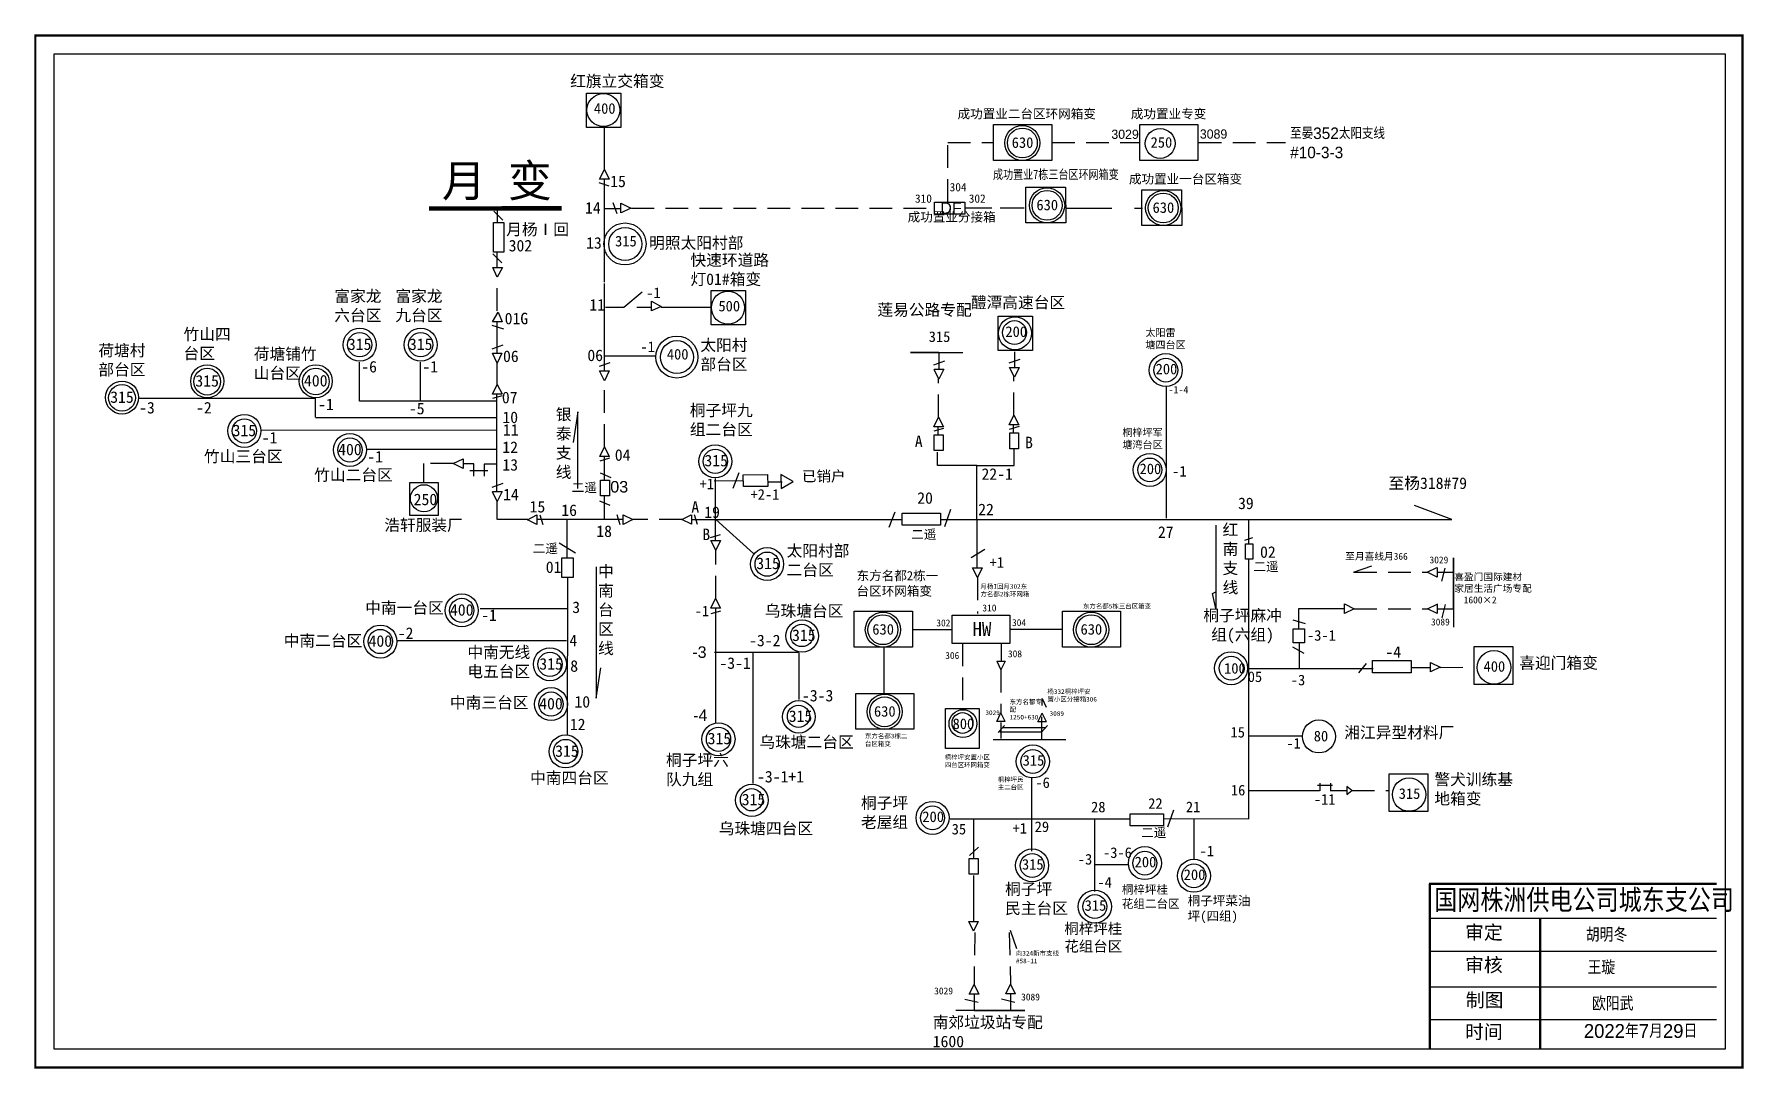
# Model space of a CAD drawing. Extents: x 0 to 371, y 0 to 224.
import ezdxf

# ---------------------------------------------------------------- set-up
doc = ezdxf.new("R2010")
doc.units = 0
doc.header["$LTSCALE"] = 0.774411
doc.linetypes.add('ACAD_ISO02W100', pattern=[15, 12, -3])
doc.linetypes.add('DASHED2', pattern=[9.525, 6.35, -3.175])
doc.layers.get('0').update_dxf_attribs({"linetype": 'CONTINUOUS'})
doc.layers.add('0-RefEdit0', color=7, linetype='CONTINUOUS')
doc.layers.add('Layer2', color=1, linetype='CONTINUOUS')
doc.styles.add('hztxt_txtstyle_2.00_0_0', font='', dxfattribs={"height": 2, "bigfont": 'hztxt.shx'})
doc.styles.add('hztxt_txtstyle_2.50_0_0', font='', dxfattribs={"height": 2.5, "bigfont": 'hztxt.shx'})
doc.styles.add('hztxt_txtstyle_200.00_0_0200', font='', dxfattribs={"height": 200, "bigfont": 'hztxt.shx'})
doc.styles.add('hztxt_txtstyle_3.00_0_0', font='', dxfattribs={"height": 3, "bigfont": 'hztxt.shx'})
doc.styles.add('hztxt_txtstyle_5.00_0_0', font='', dxfattribs={"height": 5, "bigfont": 'hztxt.shx'})
doc.styles.add('SimSun_txtstyle_2.30_0_0', font='simsun.ttc', dxfattribs={"height": 2.3})
doc.styles.add('SimSun_txtstyle_200.00_0_0200', font='simsun.ttc', dxfattribs={"height": 200})
doc.styles.get("Standard").update_dxf_attribs({"font": '', "height": 2.5})
doc.styles.add('STYLE1', font='txt.shx', dxfattribs={"height": 2.6})
doc.styles.add('字体', font='simkai_0.ttf', dxfattribs={"height": 2.5})
doc.styles.get('hztxt_txtstyle_2.00_0_0').set_extended_font_data('hztxt')
doc.styles.get('hztxt_txtstyle_2.50_0_0').set_extended_font_data('hztxt')
doc.styles.get('hztxt_txtstyle_200.00_0_0200').set_extended_font_data('hztxt')
doc.styles.get('hztxt_txtstyle_3.00_0_0').set_extended_font_data('hztxt')
doc.styles.get('hztxt_txtstyle_5.00_0_0').set_extended_font_data('hztxt')
doc.styles.get('Standard').set_extended_font_data('SimSun')

msp = doc.modelspace()

# ---------------------------------------------------------------- linework, layer by layer
at = {"color": 0, "linetype": 'DASHED2'}
for p, q in [((197.92, 187.84), (197.92, 200.7)), ((197.92, 200.7), (207.83, 200.7)), ((220.56, 200.7), (239.37, 200.7)), ((252.37, 200.7), (271.18, 200.7)), ((129.29, 186.46), (194.97, 186.46)), ((123.39, 134.69), (123.39, 149.06)), ((195.88, 141.15), (195.88, 149.49)), ((212.25, 141.56), (212.25, 149.9)), ((140.19, 118.93), (129.47, 118.93)), ((147.55, 101.78), (147.55, 112.49))]:
    msp.add_line(p, q, dxfattribs=at)
at = {"linetype": 'Continuous'}
for p, q in [((122.36, 192.77), (123.39, 194.91)), ((123.39, 194.91), (124.42, 192.79)), ((124.4, 191.27), (122.25, 192.01)), ((124.44, 192.77), (122.36, 192.77)), ((123.4, 170.4), (123.4, 192.77)), ((101.37, 183.86), (99.38, 185.84)), ((123.41, 186.45), (126.77, 186.45)), ((125.24, 187.71), (126.08, 185.34)), ((126.99, 185.46), (126.99, 187.54)), ((126.99, 187.54), (129.13, 186.5)), ((129.13, 186.5), (127, 185.47)), ((101.15, 174.63), (99.16, 176.61)), ((100.17, 173.5), (100.17, 177.06)), ((99.22, 173.65), (101.29, 173.65)), ((100.1, 171.51), (99.23, 173.64)), ((101.29, 173.65), (100.1, 171.51)), ((123.39, 151.2), (123.39, 170.17)), ((127.61, 165.03), (131.6, 168.32)), ((99.13, 161.8), (100.32, 163.94)), ((100.32, 163.94), (101.2, 161.81)), ((123.63, 165.03), (127.61, 165.03)), ((130.43, 165.03), (133.71, 165.03)), ((133.6, 164.23), (133.6, 166.31)), ((133.6, 166.31), (135.74, 165.12)), ((135.74, 165.12), (133.61, 164.24)), ((135.69, 165.01), (146.42, 165.01)), ((99.01, 161.11), (101.5, 160.34)), ((101.21, 161.8), (99.13, 161.8)), ((100.13, 155.04), (100.13, 161.8)), ((101.35, 156.77), (98.98, 155.92)), ((99.1, 155.02), (101.18, 155.02)), ((100.14, 152.88), (99.12, 155)), ((101.18, 155.02), (100.14, 152.88)), ((124.6, 152.95), (122.23, 152.11)), ((197.17, 153.28), (194.8, 152.44)), ((213.54, 153.69), (211.16, 152.85)), ((122.35, 151.2), (124.43, 151.2)), ((123.39, 149.06), (122.36, 151.19)), ((124.43, 151.2), (123.39, 149.06)), ((194.92, 151.53), (197, 151.53)), ((195.96, 149.39), (194.94, 151.52)), ((197, 151.53), (195.96, 149.39)), ((211.29, 151.94), (213.37, 151.94)), ((212.33, 149.8), (211.3, 151.92)), ((213.37, 151.94), (212.33, 149.8)), ((60.52, 145.19), (22.25, 145.19)), ((60.68, 145.34), (60.68, 141.12)), ((99.12, 146.16), (100.13, 148.25)), ((101.2, 146.16), (99.12, 146.16)), ((101.22, 145.8), (99.12, 145.17)), ((100.07, 125), (100.07, 146.14)), ((100.13, 148.25), (101.19, 146.17)), ((245.36, 119.2), (245.36, 147.7)), ((100.11, 144.6), (70.3, 144.6)), ((194.88, 139.07), (195.89, 141.16)), ((195.89, 141.16), (196.95, 139.08)), ((211.24, 139.48), (212.25, 141.57)), ((212.25, 141.57), (213.31, 139.49)), ((48.9, 138.36), (99.9, 138.31)), ((196.96, 139.07), (194.88, 139.07)), ((196.98, 138.71), (194.88, 138.08)), ((213.32, 139.48), (211.24, 139.48)), ((213.34, 139.12), (211.24, 138.49)), ((71.79, 134.23), (100.08, 134.18)), ((122.39, 132.61), (123.4, 134.7)), ((123.4, 134.7), (124.46, 132.63)), ((90.62, 131.06), (92.75, 132.09)), ((92.76, 130.02), (90.62, 131.06)), ((92.76, 132.1), (92.76, 130.02)), ((95.07, 131.02), (92.8, 131.02)), ((95.07, 128.36), (95.07, 131.02)), ((100, 130.94), (97.33, 130.94)), ((97.33, 130.94), (97.33, 128.36)), ((124.47, 132.61), (122.39, 132.61)), ((124.49, 132.26), (122.39, 131.63)), ((123.39, 127.49), (123.39, 132.61)), ((98.13, 129.52), (94.21, 129.52)), ((101.38, 126.75), (99, 125.91)), ((147.21, 127.33), (153.39, 127.4)), ((147.53, 114.33), (147.53, 127.84)), ((151.34, 125.76), (152.6, 129.12)), ((158.82, 127.14), (161.98, 127.14)), ((99.13, 125), (101.21, 125)), ((100.17, 122.86), (99.14, 124.98)), ((100.15, 118.97), (100.15, 122.84)), ((101.21, 125), (100.17, 122.86)), ((123.39, 118.89), (123.39, 124.05)), ((106.68, 118.88), (108.75, 119.95)), ((108.77, 117.88), (106.68, 118.88)), ((108.77, 119.96), (108.77, 117.88)), ((109.4, 119.97), (110.03, 117.88)), ((115.34, 110.65), (115.34, 118.88)), ((126.82, 117.82), (126.19, 119.92)), ((127.45, 119.92), (129.54, 118.91)), ((127.45, 117.84), (127.45, 119.92)), ((129.54, 118.91), (127.47, 117.85)), ((140.17, 118.91), (142.24, 119.97)), ((142.26, 117.9), (140.17, 118.91)), ((142.26, 119.98), (142.26, 117.9)), ((142.26, 118.92), (187.77, 118.92)), ((142.89, 120), (143.52, 117.9)), ((196.42, 118.97), (307.21, 118.97)), ((197.25, 117.45), (198.55, 121.17)), ((263.2, 113.62), (263.2, 118.79)), ((307.21, 118.97), (299.13, 121.96)), ((146.45, 115.04), (148.55, 115.67)), ((146.47, 114.4), (148.55, 114.4)), ((147.54, 112.31), (146.48, 114.39)), ((148.55, 114.4), (147.54, 112.31)), ((203.27, 108.48), (205.35, 108.48)), ((204.31, 106.34), (203.28, 108.46)), ((205.35, 108.48), (204.31, 106.34)), ((263.2, 54.08), (263.2, 110.33)), ((301.88, 107.5), (304, 108.53)), ((304.02, 108.54), (304.02, 106.46)), ((115.41, 106.36), (115.34, 72.31)), ((304.02, 106.46), (301.88, 107.5)), ((146.49, 99.71), (147.5, 101.81)), ((147.5, 101.81), (148.56, 99.73)), ((283.95, 98.53), (283.95, 100.61)), ((283.95, 100.61), (286.08, 99.57)), ((301.93, 99.57), (304.06, 100.6)), ((304.07, 100.61), (304.07, 98.53)), ((115.34, 99.53), (96.46, 99.53)), ((148.57, 99.71), (146.49, 99.71)), ((148.59, 99.08), (146.49, 98.45)), ((286.08, 99.57), (283.96, 98.54)), ((304.07, 98.53), (301.93, 99.57)), ((115.15, 92.6), (78.43, 92.6)), ((155.59, 90.12), (155.59, 61.66)), ((209.5, 91.89), (209.5, 88.28)), ((208.5, 88.24), (209.41, 86.36)), ((208.5, 88.24), (210.32, 88.24)), ((210.32, 88.24), (209.41, 86.36)), ((302.6, 85.87), (302.6, 87.95)), ((302.6, 87.95), (304.74, 86.91)), ((304.74, 86.91), (302.61, 85.88)), ((208.52, 75.09), (209.43, 76.98)), ((210.34, 75.09), (208.52, 75.09)), ((210.34, 75.09), (209.43, 76.98)), ((217.44, 75.04), (218.36, 76.93)), ((219.27, 75.04), (217.44, 75.04)), ((219.27, 75.04), (218.36, 76.93)), ((274.69, 71.95), (263.3, 71.95)), ((216.14, 47), (216.14, 62.91)), ((278.56, 60.05), (263.34, 60.05)), ((278.13, 61.29), (281.35, 61.29)), ((278.64, 60.06), (278.64, 61.72)), ((284.52, 60.11), (280.86, 60.11)), ((280.96, 60.07), (280.96, 61.74)), ((284.44, 61.05), (284.44, 59.31)), ((285.54, 60.14), (284.44, 61.02)), ((284.44, 59.27), (285.54, 60.14)), ((245.64, 52.23), (246.94, 55.95)), ((198.39, 53.98), (237.42, 53.98)), ((229.79, 38.26), (229.79, 54)), ((202.43, 31.76), (204.51, 31.76)), ((203.47, 29.63), (202.44, 31.75)), ((204.51, 31.76), (203.47, 29.63)), ((302.29, 32.42), (364.66, 32.42)), ((302.29, 25.32), (364.66, 25.32)), ((202.54, 15.96), (203.58, 18.09)), ((204.62, 15.96), (202.54, 15.96)), ((203.58, 18.09), (204.61, 15.97)), ((210.47, 16.01), (211.51, 18.14)), ((212.55, 16.01), (210.47, 16.01)), ((211.51, 18.14), (212.54, 16.02)), ((302.29, 17.57), (364.66, 17.57)), ((302.29, 10.47), (364.66, 10.47))]:
    msp.add_line(p, q, dxfattribs=at)
at = {"linetype": 'ACAD_ISO02W100'}
msp.add_line((100.23, 183.36), (100.23, 186.45), dxfattribs=at)
at = {"linetype": 'DASHED2'}
for p, q in [((100.16, 164.23), (100.17, 171.3)), ((100.13, 148.25), (100.14, 152.88)), ((90.62, 131.06), (84.16, 131.06)), ((84.16, 131.06), (84.16, 126.83)), ((201.1, 92.05), (201.1, 77.98)), ((209.41, 86.36), (209.41, 76.97)), ((285.54, 60.14), (293.68, 60.14))]:
    msp.add_line(p, q, dxfattribs=at)
at = {"color": 0, "linetype": 'Continuous'}
for p, q in [((70.18, 153.09), (70.18, 144.6)), ((83.43, 153.09), (83.43, 144.6)), ((123.42, 154.44), (134.45, 154.44)), ((60.69, 141.05), (100.07, 141.05)), ((117.61, 142.27), (116.63, 135.67)), ((117.61, 125.68), (117.61, 142.27)), ((122.46, 129.06), (124.76, 128.07)), ((122.31, 123.01), (124.6, 122.02)), ((185.15, 117.26), (186.45, 120.61)), ((262.32, 114.43), (264.07, 115.01)), ((113.59, 113.9), (117.1, 111.71)), ((121.62, 108.68), (121.62, 80.17)), ((147.51, 99.74), (147.51, 74.88)), ((165.56, 90.05), (165.56, 79.92)), ((121.62, 80.17), (122.6, 86.77))]:
    msp.add_line(p, q, dxfattribs=at)
at = {"color": 7, "linetype": 'ByBlock'}
for p, q in [((195.97, 155.16), (189.8, 155.16)), ((189.8, 155.16), (201.16, 155.16)), ((195.96, 154.95), (195.96, 151.52)), ((212.33, 155.35), (212.33, 151.93)), ((195.8, 137.39), (195.8, 139.02)), ((212.16, 137.8), (212.16, 139.43)), ((195.68, 130.64), (195.68, 133.52)), ((212.26, 130.64), (212.26, 134.12)), ((204.21, 130.64), (195.68, 130.64)), ((204.21, 118.99), (204.21, 130.64)), ((204.21, 130.64), (212.26, 130.64)), ((147.58, 118.97), (155.76, 111.56)), ((285.89, 107.53), (289.86, 108.89)), ((304.02, 107.52), (307.63, 107.52)), ((198.85, 95.04), (190.14, 95.04)), ((211.43, 95.17), (222.61, 95.17)), ((184.05, 91.26), (184.05, 80.96)), ((274.2, 86.53), (263.13, 86.53)), ((263.13, 86.53), (263.13, 86.53)), ((274.24, 86.63), (290.17, 86.63)), ((287.04, 85.65), (288.74, 87.71)), ((298.49, 86.84), (302.65, 86.86)), ((218.38, 80.08), (219.24, 78.2)), ((210.18, 74.23), (208.79, 72.73)), ((209.43, 74.93), (209.43, 71.44)), ((219.54, 74.25), (218.15, 72.75)), ((207.71, 71.21), (223.52, 71.21)), ((209.16, 72.84), (218.27, 72.84)), ((209.86, 73.8), (219.07, 73.8)), ((203.49, 54.02), (203.49, 45.39)), ((202.61, 46.08), (204.55, 47.88)), ((211.43, 29.82), (212.79, 25.85)), ((211.54, 12.34), (211.54, 15.88))]:
    msp.add_line(p, q, dxfattribs=at)
for p, q in [((106.8, 118.91), (100.18, 118.91)), ((127.51, 118.93), (108.9, 118.91))]:
    msp.add_line(p, q)
at = {"color": 7, "linetype": 'Continuous'}
for p, q in [((204.22, 119.02), (204.22, 108.61)), ((205.96, 112.44), (202.99, 110.61)), ((251.32, 45.12), (251.32, 53.98)), ((229.87, 44.07), (237.06, 44.07))]:
    msp.add_line(p, q, dxfattribs=at)
at = {"color": 7}
for p, q in [((256.1, 99.66), (256.1, 117.72)), ((256.06, 99.66), (255.35, 102.9))]:
    msp.add_line(p, q, dxfattribs=at)
at = {"color": 7, "linetype": 'DASHED2'}
for p, q in [((204.33, 106.39), (204.33, 98.53)), ((304.71, 86.86), (312.1, 86.89)), ((218.31, 71.19), (218.34, 80.11))]:
    msp.add_line(p, q, dxfattribs=at)
at = {"color": 0}
msp.add_line((147.31, 90.15), (165.49, 90.15), dxfattribs=at)
at = {"color": 7, "linetype": 'Continuous', "lineweight": 0, "ltscale": 0.188689}
msp.add_line((244.72, 53.98), (263.24, 53.98), dxfattribs=at)
at = {"linetype": 'Continuous', "const_width": 0.5}
msp.add_lwpolyline([(-0.05, 223.98), (370.32, 223.98), (370.32, 0.02), (-0.05, 0.02)], close=True, dxfattribs=at)
at = {"linetype": 'Continuous'}
for points in [[(4, 219.94), (366.52, 219.94), (366.52, 4.06), (4, 4.06)], [(119.52, 211.47), (126.97, 211.47), (126.97, 204.02), (119.52, 204.02)], [(146.54, 168.59), (153.99, 168.59), (153.99, 161.15), (146.54, 161.15)], [(208.79, 163.04), (216.24, 163.04), (216.24, 155.6), (208.79, 155.6)], [(81.16, 126.98), (87.37, 126.98), (87.37, 119.78), (81.16, 119.78)], [(153.52, 128.6), (158.81, 128.67), (158.84, 126.13), (153.55, 126.07)], [(164.32, 127.21), (161.69, 128.69), (161.72, 125.67)], [(187.97, 120.34), (196.33, 120.34), (196.33, 117.73), (187.97, 117.73)], [(312.06, 91.36), (320.45, 91.36), (320.45, 83.15), (312.06, 83.15)], [(290.06, 88.32), (298.42, 88.32), (298.42, 85.71), (290.06, 85.71)], [(197.43, 77.96), (204.69, 77.96), (204.69, 69.25), (197.43, 69.25)], [(293.65, 63.76), (302.04, 63.76), (302.04, 55.56), (293.65, 55.56)], [(237.42, 55.12), (244.72, 55.12), (244.72, 52.51), (237.42, 52.51)]]:
    msp.add_lwpolyline(points, close=True, dxfattribs=at)
at = {"color": 7, "linetype": 'Continuous'}
for points in [[(123.39, 194.91), (123.39, 204.09)], [(304.07, 99.57), (307.6, 99.57), (307.6, 110.61), (307.6, 95.6)], [(305.08, 105.53), (305.78, 108.4)], [(305.13, 97.6), (305.84, 100.47)], [(272.73, 97.2), (275.4, 96.4)], [(274.02, 95.23), (274.02, 99.6), (283.95, 99.6)], [(272.7, 91.31), (275.11, 89.95)], [(274.17, 86.44), (274.17, 92.21)], [(203.5, 41.69), (203.5, 41.69), (203.5, 31.77)], [(203.58, 15.96), (203.58, 12.42), (214.62, 12.42), (199.61, 12.42)], [(201.61, 14.89), (204.47, 14.19)], [(209.54, 14.94), (212.4, 14.24)]]:
    msp.add_lwpolyline(points, dxfattribs=at)
at = {"color": 7, "ltscale": 2}
for points in [[(207.83, 204.63), (220.44, 204.63), (220.44, 196.85), (207.83, 196.85)], [(239.56, 204.63), (252.16, 204.63), (252.16, 196.85), (239.56, 196.85)], [(214.79, 191.05), (223.41, 191.05), (223.49, 183.28), (214.79, 183.28)], [(239.99, 190.48), (248.61, 190.48), (248.69, 182.7), (239.99, 182.7)], [(177.59, 99.02), (190.2, 99.02), (190.2, 91.24), (177.59, 91.24)], [(222.76, 99.02), (235.37, 99.02), (235.37, 91.24), (222.76, 91.24)], [(177.96, 81.22), (190.56, 81.22), (190.56, 73.44), (177.96, 73.44)]]:
    msp.add_lwpolyline(points, close=True, dxfattribs=at)
at = {"linetype": 'Continuous'}
for points, const_width in [([(114.15, 186.43), (85.33, 186.41)], 1), ([(302.29, 39.93), (364.66, 39.93)], 0.5), ([(302.48, 39.93), (302.48, 4.2)], 0.5), ([(326.39, 32.29), (326.39, 4.06)], 0.5)]:
    msp.add_lwpolyline(points, dxfattribs=dict(at, const_width=const_width))
at = {"color": 7}
msp.add_lwpolyline([(194.98, 185.22), (194.98, 187.8), (201.57, 187.8), (201.57, 185.22)], close=True, dxfattribs=at)
at = {"linetype": 'ACAD_ISO02W100'}
msp.add_lwpolyline([(101.55, 176.97), (99.34, 176.97), (99.34, 183.36), (101.55, 183.36)], close=True, dxfattribs=at)
at = {"color": 0, "linetype": 'Continuous'}
for points in [[(194.96, 137.32), (196.89, 137.32), (196.89, 133.88), (194.96, 133.88)], [(211.32, 137.73), (213.25, 137.73), (213.25, 134.29), (211.32, 134.29)], [(122.57, 127.49), (124.5, 127.49), (124.5, 124.05), (122.57, 124.05)], [(262.45, 110.36), (262.45, 113.68), (264.07, 113.68), (264.07, 110.36)], [(114.2, 110.65), (116.61, 110.65), (116.61, 106.36), (114.2, 106.36)], [(202.52, 45.42), (204.45, 45.42), (204.45, 41.98), (202.52, 41.98)]]:
    msp.add_lwpolyline(points, close=True, dxfattribs=at)
at = {"color": 7, "linetype": 'DASHED2'}
for points in [[(286.03, 107.5), (301.88, 107.5)], [(286.08, 99.57), (301.93, 99.57)], [(203.73, 29.35), (203.58, 18.09)], [(211.2, 29.35), (211.51, 18.14)]]:
    msp.add_lwpolyline(points, dxfattribs=at)
at = {"color": 7, "linetype": 'ByBlock'}
msp.add_lwpolyline([(198.85, 98.21), (211.33, 98.21), (211.33, 92.06), (198.85, 92.06)], close=True, dxfattribs=at)
at = {"color": 7, "linetype": 'Continuous'}
msp.add_lwpolyline([(272.78, 95.23), (275.27, 95.23), (275.27, 92.21), (272.78, 92.21)], close=True, dxfattribs=at)
at = {"linetype": 'Continuous'}
for centre, radius in [((123.19, 207.77), 3.58), ((127.87, 178.72), 4.56), ((127.91, 178.71), 3.58), ((150.21, 164.9), 3.58), ((70.31, 156.87), 3.58), ((70.31, 156.87), 2.63), ((83.55, 156.87), 3.58), ((83.55, 156.87), 2.63), ((212.47, 159.35), 3.58), ((212.36, 159.49), 2.59), ((139.1, 154.19), 4.56), ((139.14, 154.17), 3.58), ((37.23, 148.92), 3.58), ((60.79, 148.95), 3.58), ((245.19, 151.36), 3.58), ((245.19, 151.36), 2.59), ((18.75, 145.4), 3.58), ((37.23, 148.85), 2.9), ((60.79, 148.88), 2.9), ((18.75, 145.33), 2.9), ((45.3, 138.16), 3.58), ((45.3, 138.16), 2.63), ((68.19, 134.03), 3.58), ((68.19, 134.03), 2.63), ((241.71, 129.69), 3.58), ((241.71, 129.69), 2.59), ((84.26, 123.54), 2.95), ((92.46, 99.22), 3.58), ((92.46, 99.22), 2.63), ((74.8, 92.47), 3.58), ((74.8, 92.47), 2.63), ((111.58, 87.53), 3.58), ((111.58, 87.53), 2.63), ((259.36, 86.68), 3.58), ((259.36, 86.68), 2.59), ((111.82, 78.89), 3.58), ((111.82, 78.89), 2.63), ((201.18, 74.66), 3.02), ((201.09, 74.79), 2.26), ((278.4, 71.87), 3.58), ((114.98, 68.61), 3.58), ((114.98, 68.61), 2.63), ((216.34, 66.44), 3.58), ((216.34, 66.44), 2.59), ((194.58, 54.21), 3.58), ((194.58, 54.21), 2.59), ((216.19, 43.89), 3.58), ((216.19, 43.89), 2.59), ((240.64, 44.39), 3.58), ((240.64, 44.39), 2.59), ((251.28, 41.64), 3.58), ((251.28, 41.64), 2.59), ((229.79, 34.96), 3.58), ((229.79, 34.96), 2.59)]:
    msp.add_circle(centre, radius, dxfattribs=at)
at = {"color": 0}
for centre, radius in [((147.45, 131.56), 3.58), ((147.45, 131.56), 2.63), ((158.7, 109.26), 3.58), ((158.7, 109.26), 2.63), ((166.3, 93.68), 3.51), ((166.24, 93.79), 2.43), ((165.58, 76.13), 3.51), ((165.52, 76.24), 2.43), ((148.15, 71.27), 3.58), ((148.15, 71.27), 2.63), ((155.38, 58.03), 3.51), ((155.33, 58.15), 2.43)]:
    msp.add_circle(centre, radius, dxfattribs=at)
at = {"color": 7, "linetype": 'Continuous'}
for centre in [(316.38, 86.86), (297.97, 59.26)]:
    msp.add_circle(centre, 3.63, dxfattribs=at)
at = {"layer": '0-RefEdit0', "ltscale": 2}
for p, q in [((201.58, 186.57), (207.47, 186.57)), ((209.24, 186.57), (214.44, 186.57))]:
    msp.add_line(p, q, dxfattribs=at)
at = {"layer": '0-RefEdit0', "linetype": 'DASHED2', "ltscale": 2}
msp.add_line((223.64, 186.48), (240.14, 186.48), dxfattribs=at)
at = {"layer": 'Layer2', "color": 7, "linetype": 'ACAD_ISO02W100'}
msp.add_line((255.34, 102.9), (256.07, 103.22), dxfattribs=at)
at = {"layer": 'Layer2', "color": 7}
for centre, radius in [((214.07, 200.63), 3.82), ((214.07, 200.63), 3.24), ((243.95, 200.53), 3.24), ((219.43, 187.1), 3.82), ((219.43, 187.1), 3.24), ((244.63, 186.53), 3.82), ((244.63, 186.53), 3.24), ((183.82, 95.03), 3.82), ((183.82, 95.03), 3.24), ((229, 95.03), 3.82), ((229, 95.03), 3.24), ((184.19, 77.23), 3.82), ((184.19, 77.23), 3.24)]:
    msp.add_circle(centre, radius, dxfattribs=at)

# ---------------------------------------------------------------- texts
at = {"attachment_point": 1}
for s, insert, char_height, width, style in [('红旗立交箱变', (115.97, 215.31), 2.5, 41.1916, '字体'), ('15', (124.66, 193.56), 2.5, 24.4767, '字体'), ('{\\H0.72x;310}', (190.77, 189.47), 2.5, 24.4767, '字体'), ('{\\H0.72x;304}', (198.29, 191.94), 2.5, 24.4767, '字体'), ('{\\H0.72x;302}', (202.44, 189.47), 2.5, 24.4767, '字体'), ('14', (119.2, 187.79), 2.5, 24.4767, '字体'), ('{\\fArial|b0|i0|c0|p32;DF}', (196.25, 187.76), 2.5, 24.4767, '字体'), ('13', (119.43, 180.2), 2.5, 24.4767, '字体'), ('明照太阳村部', (133.1, 180.21), 2.5, 41.1916, '字体'), ('快速环道路灯01#箱变', (142.07, 176.5), 2.5, 19.4601, '字体'), ('富家龙六台区', (64.8, 168.66), 2.5, 12.4108, '字体'), ('富家龙九台区', (78.05, 168.66), 2.5, 12.4108, '字体'), ('{\\fSimSun|b0|i0|c134|p2;01G}', (101.76, 163.8), 2.5, 24.4767, '字体'), ('11', (120.13, 166.77), 2.5, 24.4767, '字体'), ('莲易公路专配', (182.62, 165.68), 2.5, 24.519, '字体'), ('竹山四台区', (32.1, 160.4), 2.5, 10.6352, '字体'), ('{\\fSimSun|b0|i0|c134|p2;太阳雷\\P塘四台区}', (240.76, 160.3), 1.6, 10.2147, 'STYLE1'), ('荷塘村部台区', (13.62, 156.88), 2.5, 10.6352, '字体'), ('荷塘铺竹\\P山台区', (47.34, 156.12), 2.5, 20.7407, '字体'), ('06', (119.7, 155.81), 2.5, 24.4767, '字体'), ('太阳村部台区', (144.22, 158.05), 2.5, 12.5198, '字体'), ('{\\fSimSun|b0|i0|c134|p2;-6}', (70.66, 153.34), 2.5, 24.4767, '字体'), ('{\\fSimSun|b0|i0|c134|p2;-1}', (83.91, 153.34), 2.5, 24.4767, '字体'), ('{\\fSimSun|b0|i0|c134|p2;-5}', (80.99, 144.26), 2.5, 24.4767, '字体'), ('{\\fSimSun|b0|i0|c134|p2;10}', (101.27, 142.36), 2.5, 24.4767, '字体'), ('银泰支线', (112.85, 143), 2.5, 1.5818, '字体'), ('{\\fSimSun|b0|i0|c134|p2;11}', (101.39, 139.63), 2.5, 24.4767, '字体'), ('{\\fSimSun|b0|i0|c134|p2;桐梓坪军塘湾台区}', (235.78, 138.63), 1.6, 9.8171, 'STYLE1'), ('竹山三台区', (36.54, 133.89), 2.5, 35.1812, '字体'), ('04', (125.66, 134.18), 2.5, 24.4767, '字体'), ('竹山二台区', (60.44, 129.87), 2.5, 35.1812, '字体'), ('{\\fSimSun|b0|i0|c134|p2;22-1}', (205.2, 130.05), 2.5, 16.4292, '字体'), ('{\\fSimSun|b0|i0|c134|p2;39}', (260.86, 123.7), 2.5, 16.4292, '字体'), ('{\\fSimSun|b0|i0|c134|p2;22}', (204.49, 122.38), 2.5, 16.4292, '字体'), ('{\\fSimSun|b0|i0|c134|p2;27}', (243.48, 117.46), 2.5, 16.4292, '字体'), ('{\\fSimSun|b0|i0|c134|p2;红\\P南\\P支\\P线}', (257.5, 117.96), 2.5, 16.4292, '字体'), ('{\\fSimSun|b0|i0|c134|p2;02}', (265.63, 113.13), 2.5, 16.4292, '字体'), ('{\\fSimSun|b0|i0|c134|p2;310}', (205.39, 100.49), 1.5, 16.4292, '字体'), ('{\\fSimSun|b0|i0|c134|p2;302}', (195.4, 97.26), 1.5, 16.4292, '字体'), ('HW', (203.26, 96.68), 3, 16.4292, '字体'), ('{\\fSimSun|b0|i0|c134|p2;304}', (211.82, 97.32), 1.5, 16.4292, '字体'), ('桐子坪麻冲  组(六组)', (253.32, 99.39), 2.5, 17.6688, '字体'), ('{\\fSimSun|b0|i0|c134|p2;306}', (197.33, 90.19), 1.5, 16.4292, '字体'), ('{\\fSimSun|b0|i0|c134|p2;308}', (210.94, 90.55), 1.5, 16.4292, '字体'), ('喜迎门箱变', (321.86, 89.09), 2.5, 18.7438, '字体'), ('杨332桐梓坪安\\P置小区分接箱306', (219.5, 82.11), 1, 23.9223, '字体'), ('{\\fSimSun|b0|i0|c134|p2;东方名都专配\\P1250+630}', (211.29, 79.89), 1, 6.647, '字体'), ('湘江异型材料厂', (283.91, 73.98), 2.5, 26.8424, '字体'), ('{\\fSimSun|b0|i0|c134|p2;桐梓坪安置小区四台区环网箱变}', (197.22, 67.87), 1, 10.4492, '字体'), ('{\\fKaiTi_GB2312|b0|i0|c134|p49;桐梓坪民主二台区}', (208.73, 63.06), 1, 6.0916, 'STYLE1'), ('警犬训练基地箱变', (303.45, 63.81), 2.5, 18.7438, '字体'), ('{\\fSimSun|b0|i0|c134|p2;桐子坪\\P老屋组}', (179.06, 58.7), 2.5, 20.8028, '字体'), ('{\\fSimSun|b0|i0|c134|p2;桐子坪\\P民主台区}', (210.32, 40.02), 2.5, 20.8028, '字体'), ('{\\fSimSun|b0|i0|c134|p2;桐梓坪桂\\P花组二台区}', (235.64, 39.56), 1.84, 39.5245, 'STYLE1'), ('{\\fSimSun|b0|i0|c134|p2;桐子坪菜油\\P坪(四组)}', (249.92, 37.24), 2, 31.4402, '字体'), ('{\\fSimSun|b0|i0|c134|p2;桐梓坪桂\\P花组台区}', (223.18, 31.33), 2.3, 39.5245, 'STYLE1')]:
    msp.add_mtext(s, dxfattribs=dict(at, insert=insert, char_height=char_height, width=width, style=style))
for s, insert, char_height, width in [('400', (121.12, 209.27), 2.3, 4.8377), ('315', (125.72, 180.49), 2.3, 4.8377), ('-1', (132.47, 169.27), 2.3, 16.4292), ('500', (148.14, 166.4), 2.3, 4.8377), ('315', (193.75, 159.76), 2.3, 4.8377), ('200', (210.39, 160.85), 2.3, 4.8377), ('-1', (131.22, 157.57), 2.3, 16.4292), ('400', (136.95, 155.95), 2.3, 4.8377), ('06', (101.4, 155.61), 2.5, 6.4873), ('-1-4', (245.76, 147.9), 1.6, 16.4292), ('已销户', (166.27, 129.5), 2.3, 16.4292), ('-1', (246.56, 130.56), 2.3, 16.4292), ('+1', (144.03, 127.82), 2.3, 16.4292), ('{\\H1.25x;250}', (82.02, 124.55), 2, 6.4873), ('+2-1', (155.1, 125.53), 2.3, 16.4292), ('{\\H1.25x;浩轩服装厂}', (75.64, 119), 2, 17.8576), ('+1', (206.97, 110.79), 2.3, 16.4292), ('-1', (143, 100.25), 2.3, 16.4292), ('400', (314.12, 88.22), 2.3, 4.8377), ('800', (198.93, 75.78), 2.3, 4.8377), ('3029', (206.05, 77.53), 1, 16.4292), ('3089', (219.97, 77.35), 1, 16.4292), ('-1', (271.35, 71.55), 2.3, 16.4292), ('80', (277.28, 73.11), 2.3, 4.8377), ('-6', (216.9, 63.01), 2.3, 16.4292), ('315', (295.71, 60.63), 2.3, 4.8377), ('-1', (252.52, 48.18), 2.3, 16.4292)]:
    msp.add_mtext(s, dxfattribs=dict(at, insert=insert, char_height=char_height, width=width))
at = {"color": 7, "attachment_point": 1}
for s, insert, char_height, width in [('{\\fﾷￂￋￎ_GB2312|b0|i0|c134|p49;\\H0.8x;成功置业二台区环网箱变}', (200.01, 207.97), 2.5, 33.4438), ('{\\fﾷￂￋￎ_GB2312|b0|i0|c134|p49;\\H0.8x;成功置业专变}', (237.6, 207.97), 2.5, 33.4438), ('630', (211.76, 201.87), 2.3, 4.8377), ('250', (241.89, 201.91), 2.3, 4.8377), ('{\\H0.8x;\\W0.8;\\C256;成功置业7栋三台区环网箱变}', (207.7, 194.82), 2.5, 34.679), ('{\\fﾷￂￋￎ_GB2312|b0|i0|c134|p49;\\H0.8x;成功置业一台区箱变}', (237.18, 193.83), 2.5, 33.4438), ('{\\H0.8x;成功置业分接箱}  ', (189.18, 185.58), 2.5, 33.4438), ('630', (217.12, 188.34), 2.3, 4.8377), ('630', (242.32, 187.77), 2.3, 4.8377), ('315', (67.75, 158.22), 2.5, 14.2019), ('315', (80.99, 158.22), 2.5, 14.2019), ('200', (242.98, 152.75), 2.3, 4.8377), ('315', (34.67, 150.27), 2.5, 14.2019), ('400', (58.23, 150.31), 2.5, 14.2019), ('315', (16.19, 146.75), 2.5, 14.2019), ('07', (101.16, 146.66), 2.5, 6.4873), ('315', (42.74, 139.52), 2.5, 14.2019), ('-1', (49.06, 137.94), 2.5, 6.4873), ('400', (65.64, 135.39), 2.5, 14.2019), ('-1', (71.95, 133.81), 2.5, 6.4873), ('12', (101.25, 135.87), 2.5, 6.4873), ('13', (101.26, 132.05), 2.5, 6.4873), ('200', (239.5, 131.09), 2.3, 4.8377), ('14', (101.42, 125.6), 2.5, 6.4873), ('至月喜线月366', (284.12, 111.71), 1.5, 16.4292), ('{\\H0.8x;东方名都2栋一台区环网箱变}', (178.1, 107.76), 2.5, 19.0198), ('3029', (302.39, 110.92), 1.5, 16.4292), ('月杨I回月302东方名都2栋环网箱', (204.98, 104.92), 1, 10.6929), ('{\\fFangSong_GB2312|b0|i0|c134|p49;喜盈门国际建材\\P家居生活广场专配\\P  1600×2}', (307.77, 107.24), 1.5, 16.7766), ('400', (89.9, 100.58), 2.5, 14.2019), ('3', (116.42, 101.15), 2.5, 6.4873), ('东方名都5栋三台区箱变', (227.22, 100.64), 1, 33.4438), ('-1', (96.67, 99.42), 2.5, 6.4873), ('3089', (302.71, 97.46), 1.5, 16.4292), ('400', (72.24, 93.83), 2.5, 14.2019), ('-2', (78.57, 95.53), 2.5, 6.4873), ('4', (115.81, 93.94), 2.5, 6.4873), ('630', (181.52, 96.27), 2.3, 4.8377), ('630', (226.69, 96.27), 2.3, 4.8377), ('-3-1', (275.82, 94.95), 2.3, 4.8377), ('315', (109.28, 88.87), 2.5, 14.2019), ('8', (115.99, 88.41), 2.5, 6.4873), ('100', (257.83, 87.81), 2.3, 4.8377), ('05', (262.96, 85.98), 2.3, 4.8377), ('-3', (272.3, 85.27), 2.3, 4.8377), ('400', (109.26, 80.25), 2.5, 14.2019), ('10', (116.9, 80.65), 2.5, 6.4873), ('630', (181.88, 78.47), 2.3, 4.8377), ('12', (115.9, 75.74), 2.5, 6.4873), ('东方名都3栋二台区箱变', (179.93, 72.46), 1, 9.729), ('15', (259.23, 73.95), 2.3, 4.8377), ('315', (112.71, 69.96), 2.5, 14.2019), ('315', (214.13, 67.83), 2.3, 4.8377), ('16', (259.31, 61.38), 2.3, 4.8377), ('28', (228.98, 57.72), 2.3, 4.8377), ('21', (249.54, 57.74), 2.3, 4.8377), ('-11', (277.3, 59.38), 2.3, 4.8377), ('200', (192.37, 55.61), 2.3, 4.8377), ('35', (198.74, 52.92), 2.3, 4.8377), ('+1', (211.93, 53.1), 2.3, 4.8377), ('29', (216.74, 53.44), 2.3, 4.8377), ('315', (213.98, 45.28), 2.3, 4.8377), ('-3', (226.1, 46.38), 2.3, 4.8377), ('-3-6', (231.57, 47.82), 2.3, 4.8377), ('200', (238.43, 45.79), 2.3, 4.8377), ('-4', (230.36, 41.4), 2.3, 4.8377), ('200', (249.07, 43.04), 2.3, 4.8377), ('315', (227.58, 36.36), 2.3, 4.8377), ('向324新市支线#58-11', (212.66, 25.34), 1, 9.729), ('3029', (194.94, 17.41), 1.5, 16.4292), ('3089', (213.8, 16.1), 1.5, 16.4292)]:
    msp.add_mtext(s, dxfattribs=dict(at, insert=insert, char_height=char_height, width=width))
at = {"color": 1, "linetype": 'Continuous', "true_color": 0xff0000, "insert": (272.15, 203.99), "char_height": 2.5, "width": 26.7521, "attachment_point": 1, "style": 'hztxt_txtstyle_2.50_0_0'}
msp.add_mtext('至晏352太阳支线#10-3-3', dxfattribs=at)
at = {"color": 7, "linetype": 'Continuous', "lineweight": 0, "ltscale": 1.48707, "char_height": 2, "attachment_point": 1}
for s, insert, style in [('3029', (233.38, 203.52), 'hztxt_txtstyle_200.00_0_0200'), ('3089', (252.57, 203.57), 'hztxt_txtstyle_2.00_0_0')]:
    msp.add_mtext(s, dxfattribs=dict(at, insert=insert, style=style))
at = {"linetype": 'Continuous', "attachment_point": 1}
for s, insert, char_height, width, style in [('月 变', (88.14, 195.95), 7, 27.4955, '字体'), ('国网株洲供电公司城东支公司', (303.42, 38.76), 5, 82.0179, 'hztxt_txtstyle_5.00_0_0'), ('审定', (310.09, 30.86), 3, 23.4615, '字体'), ('胡明冬', (336.3, 30.34), 3, 23.4615, 'hztxt_txtstyle_3.00_0_0'), ('审核', (310.09, 23.8), 3, 23.4615, '字体'), ('王璇', (336.67, 23.26), 3, 33.0539, 'hztxt_txtstyle_3.00_0_0'), ('制图', (310.25, 16.18), 3, 23.4615, '字体'), ('欧阳武', (337.65, 15.4), 3, 23.4615, 'hztxt_txtstyle_3.00_0_0'), ('时间', (310.09, 9.3), 3, 23.4615, '字体'), ('2022年7月29日', (335.87, 9.47), 3, 30.1073, 'hztxt_txtstyle_3.00_0_0')]:
    msp.add_mtext(s, dxfattribs=dict(at, insert=insert, char_height=char_height, width=width, style=style))
at = {"color": 0, "linetype": 'Continuous', "insert": (102.09, 183.13), "char_height": 2.5, "width": 14.1892, "attachment_point": 1, "style": '字体'}
msp.add_mtext('月杨Ⅰ回', dxfattribs=at)
at = {"color": 0, "linetype": 'Continuous', "insert": (102.63, 179.61), "char_height": 2.5, "width": 5.6554, "attachment_point": 1}
msp.add_mtext('302', dxfattribs=at)
at = {"color": 0, "char_height": 2.5, "attachment_point": 1, "style": '字体'}
for s, insert, width in [('{\\fSimSun|b0|i0|c134|p2;醴潭高速台区}', (202.89, 167.28), 21.5986), ('桐子坪九组二台区', (141.93, 143.89), 14.6897), ('太阳村部二台区', (162.92, 113.42), 14.6897), ('{\\fSimSun|b0|i0|c134|p2;中南台区线}', (122.03, 108.93), 1.5818), ('桐子坪六队九组', (136.76, 67.99), 14.6897)]:
    msp.add_mtext(s, dxfattribs=dict(at, insert=insert, width=width))
at = {"color": 0, "char_height": 2.5, "attachment_point": 1}
for s, insert, width in [('-1', (61.3, 145.18), 6.4873), ('-3', (22.46, 144.45), 6.4873), ('-2', (34.81, 144.45), 6.4873), ('315', (145.1, 132.98), 14.2019), ('{\\fArial|b0|i0|c0|p32;03}', (124.67, 127.29), 6.4873), ('至杨318#79', (293.51, 128.07), 20.2103), ('315', (156.35, 110.68), 14.2019), ('乌珠塘台区', (158.19, 100.37), 20.2103), ('-3-2', (154.79, 93.95), 10.7069), ('315', (164.11, 95.08), 14.2019), ('{\\fArial|b0|i0|c0|p32;-3}', (142.46, 91.42), 6.4873), ('-3-1', (148.35, 89.04), 10.7069), ('-3-3', (166.26, 81.98), 10.7069), ('{\\fArial|b0|i0|c0|p32;-4}', (142.65, 77.73), 6.4873), ('315', (163.39, 77.53), 14.2019), ('315', (145.8, 72.69), 14.2019), ('乌珠塘二台区', (157.02, 71.92), 23.6067), ('-3-1+1', (156.51, 64.4), 10.7069), ('315', (153.19, 59.44), 14.2019), ('乌珠塘四台区', (148.2, 53.17), 23.6067), ('南郊垃圾站专配\\P1600', (194.62, 11.12), 29.669)]:
    msp.add_mtext(s, dxfattribs=dict(at, insert=insert, width=width))
at = {"color": 7, "attachment_point": 1}
for s, insert, char_height, width, style in [('{\\fSimSun|b0|i0|c134|p2;A}', (190.74, 137.16), 2.5, 29.687, '字体'), ('{\\fSimSun|b0|i0|c134|p2;B}', (214.66, 136.9), 2.5, 29.687, '字体'), ('15', (107.17, 122.97), 2.5, 19.815, '字体'), ('{\\fSimSun|b0|i0|c134|p2;A}', (142.26, 122.9), 2.5, 19.815, '字体'), ('{\\fSimSun|b0|i0|c134|p2;20}', (191.26, 124.86), 2.5, 29.687, '字体'), ('16', (114.05, 122.21), 2.5, 19.815, '字体'), ('{\\fSimSun|b0|i0|c134|p2;19}', (145.06, 121.77), 2.5, 19.815, '字体'), ('{\\fSimSun|b0|i0|c134|p2;18}', (121.64, 117.65), 2.5, 19.815, '字体'), ('{\\fSimSun|b0|i0|c134|p2;B}', (144.65, 116.96), 2.5, 19.815, '字体'), ('01', (110.68, 109.85), 2.5, 17.5765, '字体'), ('中南一台区', (71.5, 101.03), 2.5, 18.5852, '字体'), ('中南二台区', (53.82, 93.9), 2.5, 18.5852, '字体'), ('中南无线\\P电五台区', (93.67, 91.4), 2.5, 22.6458, '字体'), ('{\\fSimSun|b0|i0|c134|p2;-4}', (292.83, 91.46), 2.5, 29.687, '字体'), ('中南三台区', (89.9, 80.48), 2.5, 18.5852, '字体'), ('中南四台区', (107.27, 64.14), 2.5, 18.5852, '字体'), ('22', (241.37, 58.48), 2.3, 4.8377, 'SimSun_txtstyle_2.30_0_0')]:
    msp.add_mtext(s, dxfattribs=dict(at, insert=insert, char_height=char_height, width=width, style=style))
at = {"color": 2, "linetype": 'Continuous', "lineweight": 0, "ltscale": 0.269618, "true_color": 0xffff00, "char_height": 2, "attachment_point": 1, "style": 'SimSun_txtstyle_200.00_0_0200'}
for insert in [(116.31, 126.88), (189.96, 116.73), (107.85, 113.67), (264.19, 109.73), (239.85, 52.02)]:
    msp.add_mtext('二遥', dxfattribs=dict(at, insert=insert))

doc.saveas('drawing.dxf')
